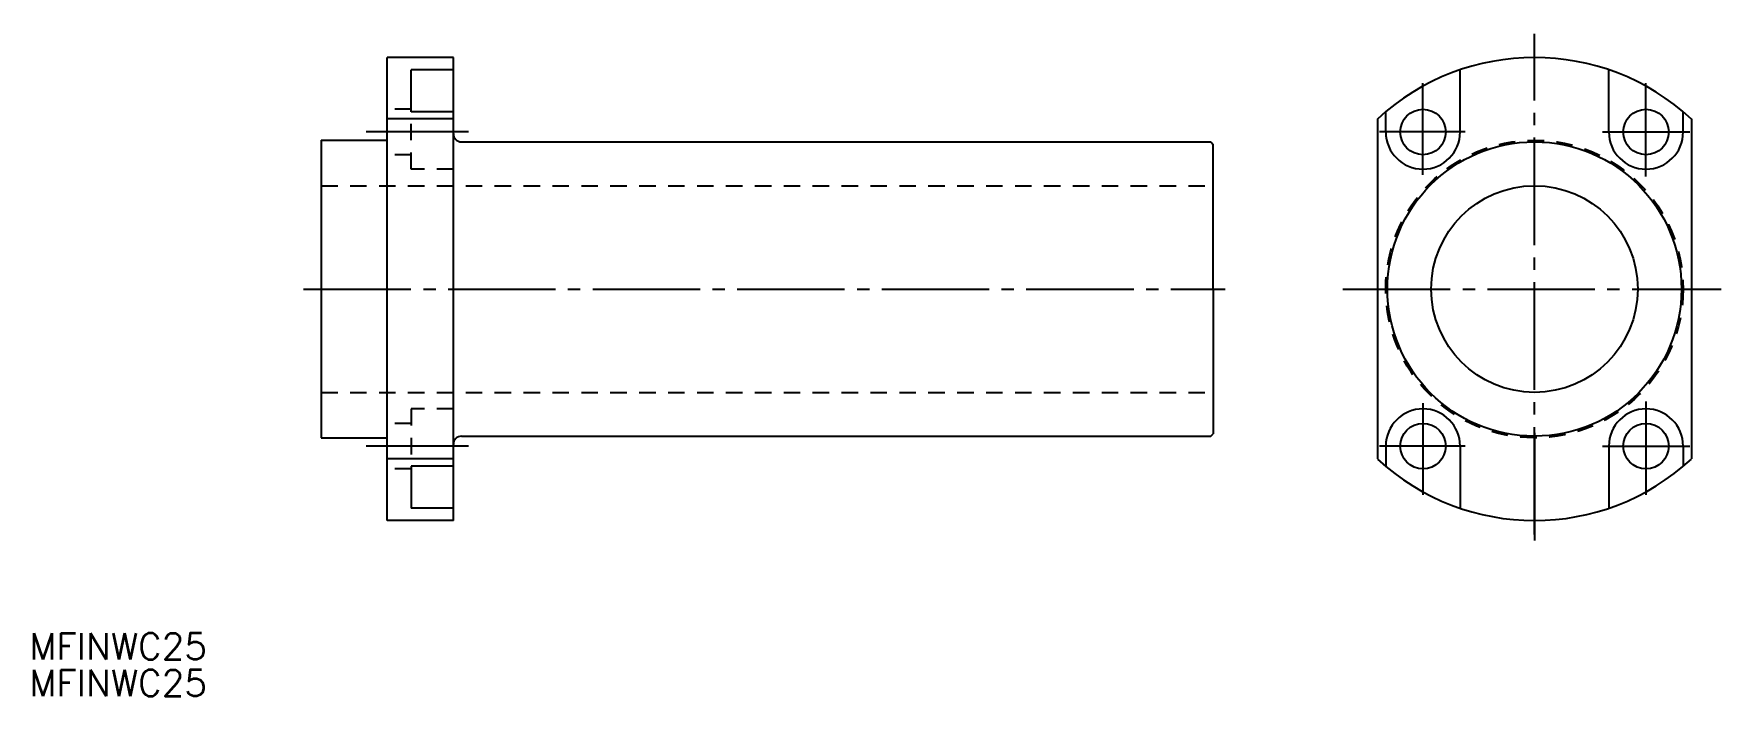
# Model space of a CAD drawing. Extents: x 80 to 284, y 141 to 221.
import ezdxf

# ---------------------------------------------------------------- set-up
doc = ezdxf.new("R2010")
doc.units = 0
doc.linetypes.add('CENTER', pattern=[17.5, 13, -1.5, 1.5, -1.5])
doc.linetypes.add('DASHED', pattern=[3.5, 2, -1.5])
doc.layers.get('0').update_dxf_attribs({"linetype": 'CONTINUOUS'})
doc.layers.add('CENTER', color=1, linetype='CENTER')
doc.styles.get("Standard").update_dxf_attribs({"font": 'txt.shx', "bigfont": '@extfont2.shx'})

msp = doc.modelspace()

# ---------------------------------------------------------------- linework, layer by layer
at = {"color": 7, "linetype": 'CONTINUOUS'}
for p, q in [((122.86, 209.28), (122.86, 217.78)), ((125.76, 217.78), (122.86, 217.78)), ((122.86, 161.78), (122.86, 217.78)), ((130.86, 217.78), (125.76, 217.78)), ((130.86, 161.78), (130.86, 217.78)), ((130.86, 216.3), (125.76, 216.3)), ((125.76, 211.23), (125.76, 216.3)), ((252.75, 208.78), (252.75, 216.3)), ((270.75, 208.78), (270.75, 216.3)), ((130.86, 211.23), (125.76, 211.23)), ((243.75, 208.78), (243.75, 211.23)), ((279.75, 208.78), (279.75, 211.23)), ((130.86, 210.35), (122.86, 210.35)), ((242.75, 210.35), (242.75, 169.22)), ((280.75, 210.35), (280.75, 169.22)), ((114.86, 207.78), (122.86, 207.78)), ((114.86, 207.78), (114.86, 171.78)), ((131.86, 207.58), (222.56, 207.58)), ((222.56, 207.58), (222.86, 207.28)), ((222.86, 189.78), (222.86, 207.28)), ((222.86, 189.78), (222.86, 172.28)), ((114.86, 171.78), (122.86, 171.78)), ((131.86, 171.98), (222.56, 171.98)), ((222.56, 171.98), (222.86, 172.28)), ((243.75, 170.78), (243.75, 168.34)), ((252.75, 170.78), (252.75, 163.27)), ((270.75, 170.78), (270.75, 163.27)), ((279.75, 170.78), (279.75, 168.34)), ((130.86, 169.22), (122.86, 169.22)), ((125.76, 168.34), (125.76, 163.27)), ((130.86, 168.34), (125.76, 168.34)), ((125.76, 161.78), (122.86, 161.78)), ((125.76, 161.78), (122.86, 161.78)), ((130.86, 163.27), (125.76, 163.27)), ((130.86, 161.78), (125.76, 161.78))]:
    msp.add_line(p, q, dxfattribs=at)
at = {"color": 3, "linetype": 'DASHED'}
for p, q in [((125.76, 211.53), (122.86, 211.53)), ((125.76, 204.28), (125.76, 211.23)), ((125.76, 206.03), (122.86, 206.03)), ((114.86, 202.28), (222.86, 202.28)), ((130.86, 204.28), (125.76, 204.28)), ((114.86, 177.28), (222.86, 177.28)), ((130.86, 175.28), (125.76, 175.28)), ((125.76, 175.28), (125.76, 168.34)), ((125.76, 173.53), (122.86, 173.53)), ((125.76, 168.03), (122.86, 168.03)), ((130.86, 163.27), (125.76, 163.27))]:
    msp.add_line(p, q, dxfattribs=at)
at = {"color": 1, "linetype": 'CENTER'}
msp.add_line((261.75, 172.37), (261.75, 158.9), dxfattribs=at)
at = {"color": 7, "linetype": 'CONTINUOUS'}
for centre, radius in [((248.25, 208.78), 2.75), ((275.25, 208.78), 2.75), ((261.75, 189.78), 17.8), ((261.75, 189.78), 12.5), ((248.25, 170.78), 2.75), ((275.25, 170.78), 2.75)]:
    msp.add_circle(centre, radius, dxfattribs=at)
at = {"color": 3, "linetype": 'DASHED'}
msp.add_circle((261.75, 189.78), 18, dxfattribs=at)
at = {"color": 7, "linetype": 'CONTINUOUS'}
for centre, radius, start, end in [((261.75, 189.78), 28, 47.2679, 132.7321), ((131.86, 208.58), 1, 180, 270), ((248.25, 208.78), 4.5, 180, 0), ((275.25, 208.78), 4.5, 180, 0), ((248.25, 170.78), 4.5, 0, 180), ((275.25, 170.78), 4.5, 0, 180), ((131.86, 170.98), 1, 90, 180), ((261.75, 189.78), 28, 227.2679, 312.7321)]:
    msp.add_arc(centre, radius, start, end, dxfattribs=at)
at = {"layer": 'CENTER', "color": 1, "linetype": 'CENTER'}
for p, q in [((261.75, 160.09), (261.75, 220.66)), ((248.25, 203.59), (248.25, 214.68)), ((275.25, 203.41), (275.25, 214.68)), ((132.69, 208.78), (120.29, 208.78)), ((253.36, 208.78), (242.97, 208.78)), ((269.97, 208.78), (280.57, 208.78)), ((112.73, 189.78), (224.3, 189.78)), ((238.56, 189.78), (284.36, 189.78)), ((248.25, 175.98), (248.25, 164.89)), ((275.25, 176.16), (275.25, 164.89)), ((132.69, 170.78), (120.29, 170.78)), ((253.36, 170.78), (242.97, 170.78)), ((269.97, 170.78), (280.57, 170.78))]:
    msp.add_line(p, q, dxfattribs=at)

# ---------------------------------------------------------------- texts
at = {"color": 7, "linetype": 'CONTINUOUS'}
for p in [(79.51, 144.96), (79.51, 140.52)]:
    msp.add_text('MFINWC25', height=3.2, dxfattribs=at).set_placement(p)

doc.saveas('drawing.dxf')
